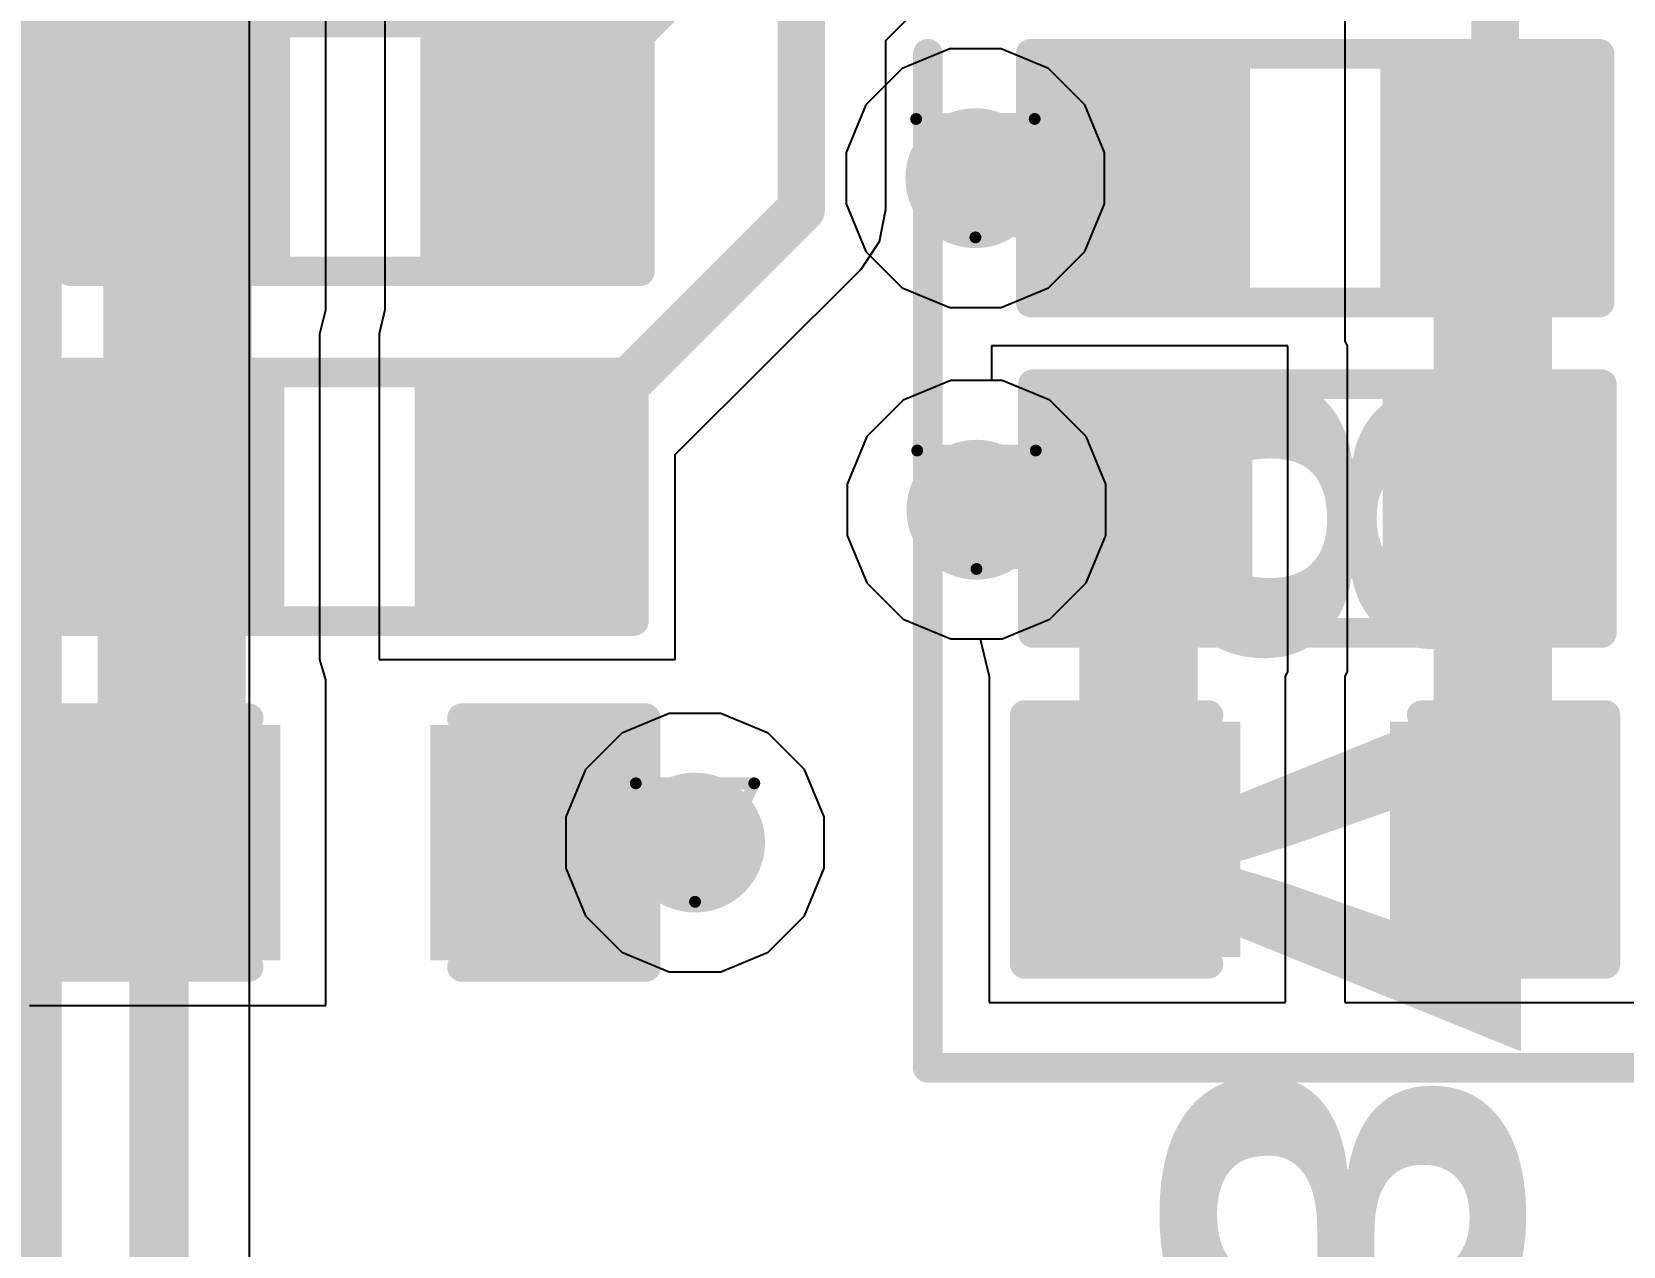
# Model space of a CAD drawing. Header units: inches. Extents: x 0 to 12.2, y 0 to 7.
# Drawn here: x 0.9288 to 1.1973, y 3.3449 to 3.5499 of the extents above; entities that cross this region are included whole.
import ezdxf

# ---------------------------------------------------------------- set-up
doc = ezdxf.new("R2010")
doc.units = ezdxf.units.IN
doc.header["$MEASUREMENT"] = 0
for name, color, linetype in [('Bottom Layer', 5, 'Continuous'), ('Bottom Overlay', 54, 'Continuous'), ('Drill Drawing', 1, 'Continuous'), ('Layer 1', 16, 'Continuous'), ('Layer 2', 76, 'Continuous'), ('Top Layer', 1, 'Continuous'), ('Top Overlay', 2, 'Continuous'), ('Top Paste', 8, 'Continuous'), ('Top Solder', 216, 'Continuous'), ('Via Holes', 16, 'Continuous')]:
    doc.layers.add(name, color=color, linetype=linetype)
doc.styles.add('Arial Black_Bold', font='', dxfattribs={"height": 0.2})
doc.styles.get('Arial Black_Bold').set_extended_font_data('Arial Black', bold=True)

# ---------------------------------------------------------------- blocks, each defined once
blk = doc.blocks.new('C___0603_4')
at = {"layer": 'Top Layer'}
for points in [[(-0.015, 0.0175), (-0.015, -0.0175), (-0.045, -0.0175), (-0.045, 0.0175)], [(0.045, 0.0175), (0.045, -0.0175), (0.015, -0.0175), (0.015, 0.0175)]]:
    blk.add_hatch(color=1, dxfattribs=at).paths.add_polyline_path(points)
at = {"layer": 'Top Paste'}
for points in [[(-0.015, 0.0175), (-0.015, -0.0175), (-0.045, -0.0175), (-0.045, 0.0175)], [(0.045, 0.0175), (0.045, -0.0175), (0.015, -0.0175), (0.015, 0.0175)]]:
    blk.add_hatch(color=8, dxfattribs=at).paths.add_polyline_path(points)
at = {"layer": 'Top Solder'}
for points in [[(-0.0126378, 0.0198622), (-0.0126378, -0.0198622), (-0.0473622, -0.0198622), (-0.0473622, 0.0198622)], [(0.0473622, 0.0198622), (0.0473622, -0.0198622), (0.0126378, -0.0198622), (0.0126378, 0.0198622)]]:
    blk.add_hatch(color=216, dxfattribs=at).paths.add_polyline_path(points)
at = {"layer": 'Top Overlay'}
for points in [[(-0.018, 0.021, 0.005, 0.005, 0), (-0.049, 0.021, 0.005, 0.005, 0)], [(-0.049, 0.021, 0.005, 0.005, 0), (-0.049, -0.021, 0.005, 0.005, 0)], [(0.049, 0.021, 0.005, 0.005, 0), (0.018, 0.021, 0.005, 0.005, 0)], [(0.049, 0.021, 0.005, 0.005, 0), (0.049, -0.021, 0.005, 0.005, 0)], [(-0.018, -0.021, 0.005, 0.005, 0), (-0.049, -0.021, 0.005, 0.005, 0)], [(0.049, -0.021, 0.005, 0.005, 0), (0.018, -0.021, 0.005, 0.005, 0)]]:
    blk.add_lwpolyline(points, format="xyseb", dxfattribs=at)
for points in [[(-0.05025, 0.021, 0.0025, 0.0025, 1), (-0.04775, 0.021, 0.0025, 0.0025, 1)], [(-0.05025, 0.021, 0.0025, 0.0025, 1), (-0.04775, 0.021, 0.0025, 0.0025, 1)], [(-0.01925, 0.021, 0.0025, 0.0025, 1), (-0.01675, 0.021, 0.0025, 0.0025, 1)], [(0.01675, 0.021, 0.0025, 0.0025, 1), (0.01925, 0.021, 0.0025, 0.0025, 1)], [(0.04775, 0.021, 0.0025, 0.0025, 1), (0.05025, 0.021, 0.0025, 0.0025, 1)], [(0.04775, 0.021, 0.0025, 0.0025, 1), (0.05025, 0.021, 0.0025, 0.0025, 1)], [(-0.05025, -0.021, 0.0025, 0.0025, 1), (-0.04775, -0.021, 0.0025, 0.0025, 1)], [(-0.05025, -0.021, 0.0025, 0.0025, 1), (-0.04775, -0.021, 0.0025, 0.0025, 1)], [(-0.01925, -0.021, 0.0025, 0.0025, 1), (-0.01675, -0.021, 0.0025, 0.0025, 1)], [(0.01675, -0.021, 0.0025, 0.0025, 1), (0.01925, -0.021, 0.0025, 0.0025, 1)], [(0.04775, -0.021, 0.0025, 0.0025, 1), (0.05025, -0.021, 0.0025, 0.0025, 1)], [(0.04775, -0.021, 0.0025, 0.0025, 1), (0.05025, -0.021, 0.0025, 0.0025, 1)]]:
    blk.add_lwpolyline(points, format="xyseb", close=True, dxfattribs=at)
blk = doc.blocks.new('R___0603_109')
at = {"layer": 'Top Layer'}
for points in [[(-0.015, 0.0175), (-0.015, -0.0175), (-0.045, -0.0175), (-0.045, 0.0175)], [(0.045, 0.0175), (0.045, -0.0175), (0.015, -0.0175), (0.015, 0.0175)]]:
    blk.add_hatch(color=1, dxfattribs=at).paths.add_polyline_path(points)
at = {"layer": 'Top Paste'}
for points in [[(-0.015, 0.0175), (-0.015, -0.0175), (-0.045, -0.0175), (-0.045, 0.0175)], [(0.045, 0.0175), (0.045, -0.0175), (0.015, -0.0175), (0.015, 0.0175)]]:
    blk.add_hatch(color=8, dxfattribs=at).paths.add_polyline_path(points)
at = {"layer": 'Top Solder'}
for points in [[(-0.011, 0.0215), (-0.011, -0.0215), (-0.049, -0.0215), (-0.049, 0.0215)], [(0.049, 0.0215), (0.049, -0.0215), (0.011, -0.0215), (0.011, 0.0215)]]:
    blk.add_hatch(color=216, dxfattribs=at).paths.add_polyline_path(points)
at = {"layer": 'Top Overlay'}
for points in [[(-0.048, 0.021, 0.005, 0.005, 0), (0.048, 0.021, 0.005, 0.005, 0)], [(-0.048, -0.021, 0.005, 0.005, 0), (-0.048, 0.021, 0.005, 0.005, 0)], [(0.048, -0.021, 0.005, 0.005, 0), (0.048, 0.021, 0.005, 0.005, 0)], [(-0.048, -0.021, 0.005, 0.005, 0), (0.048, -0.021, 0.005, 0.005, 0)]]:
    blk.add_lwpolyline(points, format="xyseb", dxfattribs=at)
for points in [[(-0.04925, 0.021, 0.0025, 0.0025, 1), (-0.04675, 0.021, 0.0025, 0.0025, 1)], [(-0.04925, 0.021, 0.0025, 0.0025, 1), (-0.04675, 0.021, 0.0025, 0.0025, 1)], [(0.04675, 0.021, 0.0025, 0.0025, 1), (0.04925, 0.021, 0.0025, 0.0025, 1)], [(0.04675, 0.021, 0.0025, 0.0025, 1), (0.04925, 0.021, 0.0025, 0.0025, 1)], [(-0.04925, -0.021, 0.0025, 0.0025, 1), (-0.04675, -0.021, 0.0025, 0.0025, 1)], [(-0.04925, -0.021, 0.0025, 0.0025, 1), (-0.04675, -0.021, 0.0025, 0.0025, 1)], [(0.04675, -0.021, 0.0025, 0.0025, 1), (0.04925, -0.021, 0.0025, 0.0025, 1)], [(0.04675, -0.021, 0.0025, 0.0025, 1), (0.04925, -0.021, 0.0025, 0.0025, 1)]]:
    blk.add_lwpolyline(points, format="xyseb", close=True, dxfattribs=at)
blk = doc.blocks.new('R___0603_110')
at = {"layer": 'Top Layer'}
for points in [[(-0.015, 0.0175), (-0.015, -0.0175), (-0.045, -0.0175), (-0.045, 0.0175)], [(0.045, 0.0175), (0.045, -0.0175), (0.015, -0.0175), (0.015, 0.0175)]]:
    blk.add_hatch(color=1, dxfattribs=at).paths.add_polyline_path(points)
at = {"layer": 'Top Paste'}
for points in [[(-0.015, 0.0175), (-0.015, -0.0175), (-0.045, -0.0175), (-0.045, 0.0175)], [(0.045, 0.0175), (0.045, -0.0175), (0.015, -0.0175), (0.015, 0.0175)]]:
    blk.add_hatch(color=8, dxfattribs=at).paths.add_polyline_path(points)
at = {"layer": 'Top Solder'}
for points in [[(-0.011, 0.0215), (-0.011, -0.0215), (-0.049, -0.0215), (-0.049, 0.0215)], [(0.049, 0.0215), (0.049, -0.0215), (0.011, -0.0215), (0.011, 0.0215)]]:
    blk.add_hatch(color=216, dxfattribs=at).paths.add_polyline_path(points)
at = {"layer": 'Top Overlay'}
for points in [[(-0.048, 0.021, 0.005, 0.005, 0), (-0.048, -0.021, 0.005, 0.005, 0)], [(0.048, 0.021, 0.005, 0.005, 0), (-0.048, 0.021, 0.005, 0.005, 0)], [(0.048, 0.021, 0.005, 0.005, 0), (0.048, -0.021, 0.005, 0.005, 0)], [(0.048, -0.021, 0.005, 0.005, 0), (-0.048, -0.021, 0.005, 0.005, 0)]]:
    blk.add_lwpolyline(points, format="xyseb", dxfattribs=at)
for points in [[(-0.04925, 0.021, 0.0025, 0.0025, 1), (-0.04675, 0.021, 0.0025, 0.0025, 1)], [(-0.04925, 0.021, 0.0025, 0.0025, 1), (-0.04675, 0.021, 0.0025, 0.0025, 1)], [(0.04675, 0.021, 0.0025, 0.0025, 1), (0.04925, 0.021, 0.0025, 0.0025, 1)], [(0.04675, 0.021, 0.0025, 0.0025, 1), (0.04925, 0.021, 0.0025, 0.0025, 1)], [(-0.04925, -0.021, 0.0025, 0.0025, 1), (-0.04675, -0.021, 0.0025, 0.0025, 1)], [(-0.04925, -0.021, 0.0025, 0.0025, 1), (-0.04675, -0.021, 0.0025, 0.0025, 1)], [(0.04675, -0.021, 0.0025, 0.0025, 1), (0.04925, -0.021, 0.0025, 0.0025, 1)], [(0.04675, -0.021, 0.0025, 0.0025, 1), (0.04925, -0.021, 0.0025, 0.0025, 1)]]:
    blk.add_lwpolyline(points, format="xyseb", close=True, dxfattribs=at)
blk = doc.blocks.new('R___0603_111')
at = {"layer": 'Top Layer'}
for points in [[(-0.015, 0.0175), (-0.015, -0.0175), (-0.045, -0.0175), (-0.045, 0.0175)], [(0.045, 0.0175), (0.045, -0.0175), (0.015, -0.0175), (0.015, 0.0175)]]:
    blk.add_hatch(color=1, dxfattribs=at).paths.add_polyline_path(points)
at = {"layer": 'Top Paste'}
for points in [[(-0.015, 0.0175), (-0.015, -0.0175), (-0.045, -0.0175), (-0.045, 0.0175)], [(0.045, 0.0175), (0.045, -0.0175), (0.015, -0.0175), (0.015, 0.0175)]]:
    blk.add_hatch(color=8, dxfattribs=at).paths.add_polyline_path(points)
at = {"layer": 'Top Solder'}
for points in [[(-0.011, 0.0215), (-0.011, -0.0215), (-0.049, -0.0215), (-0.049, 0.0215)], [(0.049, 0.0215), (0.049, -0.0215), (0.011, -0.0215), (0.011, 0.0215)]]:
    blk.add_hatch(color=216, dxfattribs=at).paths.add_polyline_path(points)
at = {"layer": 'Top Overlay'}
for points in [[(-0.048, 0.021, 0.005, 0.005, 0), (0.048, 0.021, 0.005, 0.005, 0)], [(-0.048, -0.021, 0.005, 0.005, 0), (-0.048, 0.021, 0.005, 0.005, 0)], [(0.048, -0.021, 0.005, 0.005, 0), (0.048, 0.021, 0.005, 0.005, 0)], [(-0.048, -0.021, 0.005, 0.005, 0), (0.048, -0.021, 0.005, 0.005, 0)]]:
    blk.add_lwpolyline(points, format="xyseb", dxfattribs=at)
for points in [[(-0.04925, 0.021, 0.0025, 0.0025, 1), (-0.04675, 0.021, 0.0025, 0.0025, 1)], [(-0.04925, 0.021, 0.0025, 0.0025, 1), (-0.04675, 0.021, 0.0025, 0.0025, 1)], [(0.04675, 0.021, 0.0025, 0.0025, 1), (0.04925, 0.021, 0.0025, 0.0025, 1)], [(0.04675, 0.021, 0.0025, 0.0025, 1), (0.04925, 0.021, 0.0025, 0.0025, 1)], [(-0.04925, -0.021, 0.0025, 0.0025, 1), (-0.04675, -0.021, 0.0025, 0.0025, 1)], [(-0.04925, -0.021, 0.0025, 0.0025, 1), (-0.04675, -0.021, 0.0025, 0.0025, 1)], [(0.04675, -0.021, 0.0025, 0.0025, 1), (0.04925, -0.021, 0.0025, 0.0025, 1)], [(0.04675, -0.021, 0.0025, 0.0025, 1), (0.04925, -0.021, 0.0025, 0.0025, 1)]]:
    blk.add_lwpolyline(points, format="xyseb", close=True, dxfattribs=at)
blk = doc.blocks.new('R___0603_114')
at = {"layer": 'Top Layer'}
for points in [[(-0.015, 0.0175), (-0.015, -0.0175), (-0.045, -0.0175), (-0.045, 0.0175)], [(0.045, 0.0175), (0.045, -0.0175), (0.015, -0.0175), (0.015, 0.0175)]]:
    blk.add_hatch(color=1, dxfattribs=at).paths.add_polyline_path(points)
at = {"layer": 'Top Paste'}
for points in [[(-0.015, 0.0175), (-0.015, -0.0175), (-0.045, -0.0175), (-0.045, 0.0175)], [(0.045, 0.0175), (0.045, -0.0175), (0.015, -0.0175), (0.015, 0.0175)]]:
    blk.add_hatch(color=8, dxfattribs=at).paths.add_polyline_path(points)
at = {"layer": 'Top Solder'}
for points in [[(-0.011, 0.0215), (-0.011, -0.0215), (-0.049, -0.0215), (-0.049, 0.0215)], [(0.049, 0.0215), (0.049, -0.0215), (0.011, -0.0215), (0.011, 0.0215)]]:
    blk.add_hatch(color=216, dxfattribs=at).paths.add_polyline_path(points)
at = {"layer": 'Top Overlay'}
for points in [[(-0.048, 0.021, 0.005, 0.005, 0), (0.048, 0.021, 0.005, 0.005, 0)], [(-0.048, -0.021, 0.005, 0.005, 0), (-0.048, 0.021, 0.005, 0.005, 0)], [(0.048, -0.021, 0.005, 0.005, 0), (0.048, 0.021, 0.005, 0.005, 0)], [(-0.048, -0.021, 0.005, 0.005, 0), (0.048, -0.021, 0.005, 0.005, 0)]]:
    blk.add_lwpolyline(points, format="xyseb", dxfattribs=at)
for points in [[(-0.04925, 0.021, 0.0025, 0.0025, 1), (-0.04675, 0.021, 0.0025, 0.0025, 1)], [(-0.04925, 0.021, 0.0025, 0.0025, 1), (-0.04675, 0.021, 0.0025, 0.0025, 1)], [(0.04675, 0.021, 0.0025, 0.0025, 1), (0.04925, 0.021, 0.0025, 0.0025, 1)], [(0.04675, 0.021, 0.0025, 0.0025, 1), (0.04925, 0.021, 0.0025, 0.0025, 1)], [(-0.04925, -0.021, 0.0025, 0.0025, 1), (-0.04675, -0.021, 0.0025, 0.0025, 1)], [(-0.04925, -0.021, 0.0025, 0.0025, 1), (-0.04675, -0.021, 0.0025, 0.0025, 1)], [(0.04675, -0.021, 0.0025, 0.0025, 1), (0.04925, -0.021, 0.0025, 0.0025, 1)], [(0.04675, -0.021, 0.0025, 0.0025, 1), (0.04925, -0.021, 0.0025, 0.0025, 1)]]:
    blk.add_lwpolyline(points, format="xyseb", close=True, dxfattribs=at)
blk = doc.blocks.new('C___0603_290')
at = {"layer": 'Top Layer'}
for points in [[(-0.015, 0.0175), (-0.015, -0.0175), (-0.045, -0.0175), (-0.045, 0.0175)], [(0.045, 0.0175), (0.045, -0.0175), (0.015, -0.0175), (0.015, 0.0175)]]:
    blk.add_hatch(color=1, dxfattribs=at).paths.add_polyline_path(points)
at = {"layer": 'Top Paste'}
for points in [[(-0.015, 0.0175), (-0.015, -0.0175), (-0.045, -0.0175), (-0.045, 0.0175)], [(0.045, 0.0175), (0.045, -0.0175), (0.015, -0.0175), (0.015, 0.0175)]]:
    blk.add_hatch(color=8, dxfattribs=at).paths.add_polyline_path(points)
at = {"layer": 'Top Solder'}
for points in [[(-0.0126378, 0.0198622), (-0.0126378, -0.0198622), (-0.0473622, -0.0198622), (-0.0473622, 0.0198622)], [(0.0473622, 0.0198622), (0.0473622, -0.0198622), (0.0126378, -0.0198622), (0.0126378, 0.0198622)]]:
    blk.add_hatch(color=216, dxfattribs=at).paths.add_polyline_path(points)
at = {"layer": 'Top Overlay'}
for points in [[(-0.049, -0.021, 0.005, 0.005, 0), (-0.049, 0.021, 0.005, 0.005, 0)], [(-0.049, 0.021, 0.005, 0.005, 0), (-0.018, 0.021, 0.005, 0.005, 0)], [(0.018, 0.021, 0.005, 0.005, 0), (0.049, 0.021, 0.005, 0.005, 0)], [(0.049, -0.021, 0.005, 0.005, 0), (0.049, 0.021, 0.005, 0.005, 0)], [(-0.049, -0.021, 0.005, 0.005, 0), (-0.018, -0.021, 0.005, 0.005, 0)], [(0.018, -0.021, 0.005, 0.005, 0), (0.049, -0.021, 0.005, 0.005, 0)]]:
    blk.add_lwpolyline(points, format="xyseb", dxfattribs=at)
for points in [[(-0.05025, 0.021, 0.0025, 0.0025, 1), (-0.04775, 0.021, 0.0025, 0.0025, 1)], [(-0.05025, 0.021, 0.0025, 0.0025, 1), (-0.04775, 0.021, 0.0025, 0.0025, 1)], [(-0.01925, 0.021, 0.0025, 0.0025, 1), (-0.01675, 0.021, 0.0025, 0.0025, 1)], [(0.01675, 0.021, 0.0025, 0.0025, 1), (0.01925, 0.021, 0.0025, 0.0025, 1)], [(0.04775, 0.021, 0.0025, 0.0025, 1), (0.05025, 0.021, 0.0025, 0.0025, 1)], [(0.04775, 0.021, 0.0025, 0.0025, 1), (0.05025, 0.021, 0.0025, 0.0025, 1)], [(-0.05025, -0.021, 0.0025, 0.0025, 1), (-0.04775, -0.021, 0.0025, 0.0025, 1)], [(-0.05025, -0.021, 0.0025, 0.0025, 1), (-0.04775, -0.021, 0.0025, 0.0025, 1)], [(-0.01925, -0.021, 0.0025, 0.0025, 1), (-0.01675, -0.021, 0.0025, 0.0025, 1)], [(0.01675, -0.021, 0.0025, 0.0025, 1), (0.01925, -0.021, 0.0025, 0.0025, 1)], [(0.04775, -0.021, 0.0025, 0.0025, 1), (0.05025, -0.021, 0.0025, 0.0025, 1)], [(0.04775, -0.021, 0.0025, 0.0025, 1), (0.05025, -0.021, 0.0025, 0.0025, 1)]]:
    blk.add_lwpolyline(points, format="xyseb", close=True, dxfattribs=at)

msp = doc.modelspace()

# ---------------------------------------------------------------- hatches: boundary and pattern name
at = {"layer": 'Bottom Layer'}
h = msp.add_hatch(color=5, dxfattribs=at)
edge = h.paths.add_edge_path()
edge.add_arc((1.0880208, 3.5252301), 0.011811, 0, 360)
h = msp.add_hatch(color=5, dxfattribs=at)
edge = h.paths.add_edge_path()
edge.add_arc((1.0882074, 3.4692498), 0.011811, 0, 360)
h = msp.add_hatch(color=5, dxfattribs=at)
edge = h.paths.add_edge_path()
edge.add_arc((1.0407069, 3.4130551), 0.011811, 0, 360)
at = {"layer": 'Layer 1'}
h = msp.add_hatch(color=16, dxfattribs=at)
edge = h.paths.add_edge_path()
edge.add_arc((1.0880208, 3.5252301), 0.011811, 0, 360)
h = msp.add_hatch(color=16, dxfattribs=at)
edge = h.paths.add_edge_path()
edge.add_arc((1.0882074, 3.4692498), 0.011811, 0, 360)
h = msp.add_hatch(color=16, dxfattribs=at)
edge = h.paths.add_edge_path()
edge.add_arc((1.0407069, 3.4130551), 0.011811, 0, 360)
at = {"layer": 'Layer 2'}
h = msp.add_hatch(color=76, dxfattribs=at)
edge = h.paths.add_edge_path()
edge.add_arc((1.0880208, 3.5252301), 0.011811, 0, 360)
h = msp.add_hatch(color=76, dxfattribs=at)
edge = h.paths.add_edge_path()
edge.add_arc((1.0882074, 3.4692498), 0.011811, 0, 360)
h = msp.add_hatch(color=76, dxfattribs=at)
edge = h.paths.add_edge_path()
edge.add_arc((1.0407069, 3.4130551), 0.011811, 0, 360)
at = {"layer": 'Top Layer'}
h = msp.add_hatch(color=1, dxfattribs=at)
edge = h.paths.add_edge_path()
edge.add_arc((1.0880208, 3.5252301), 0.011811, 0, 360)
h = msp.add_hatch(color=1, dxfattribs=at)
edge = h.paths.add_edge_path()
edge.add_arc((1.0882074, 3.4692498), 0.011811, 0, 360)
h = msp.add_hatch(color=1, dxfattribs=at)
edge = h.paths.add_edge_path()
edge.add_arc((1.0407069, 3.4130551), 0.011811, 0, 360)
at = {"layer": 'Via Holes'}
h = msp.add_hatch(color=7, dxfattribs=at)
edge = h.paths.add_edge_path()
edge.add_arc((1.0880208, 3.5252301), 0.0059055, 0, 360)
h = msp.add_hatch(color=7, dxfattribs=at)
edge = h.paths.add_edge_path()
edge.add_arc((1.0882074, 3.4692498), 0.0059055, 0, 360)
h = msp.add_hatch(color=7, dxfattribs=at)
edge = h.paths.add_edge_path()
edge.add_arc((1.0407069, 3.4130551), 0.0059055, 0, 360)

# ---------------------------------------------------------------- linework, layer by layer
at = {"layer": 'Bottom Layer'}
for p, q in [((0.9655442, 3.0177501), (0.9655442, 4.2445637)), ((1.0838689, 3.4910608), (1.0758525, 3.4877403)), ((1.0925459, 3.4910608), (1.0838689, 3.4910608)), ((1.1005623, 3.4877403), (1.0925459, 3.4910608)), ((1.0758525, 3.4877403), (1.0697169, 3.4816047)), ((1.1066979, 3.4816047), (1.1005623, 3.4877403)), ((1.0697169, 3.4816047), (1.0663964, 3.4735883)), ((1.1100184, 3.4735883), (1.1066979, 3.4816047)), ((1.0663964, 3.4735883), (1.0663964, 3.4649113)), ((1.1100184, 3.4649113), (1.1100184, 3.4735883)), ((1.0663964, 3.4649113), (1.0697169, 3.4568949)), ((1.1066979, 3.4568949), (1.1100184, 3.4649113)), ((1.0697169, 3.4568949), (1.0758525, 3.4507593)), ((1.1005623, 3.4507593), (1.1066979, 3.4568949)), ((1.0758525, 3.4507593), (1.0838689, 3.4474388)), ((1.0925459, 3.4474388), (1.1005623, 3.4507593)), ((1.0838689, 3.4474388), (1.0925459, 3.4474388))]:
    msp.add_line(p, q, dxfattribs=at)
for points in [[(0.9288023, 2.3906997, 0.01, 0.01, 0), (0.9288023, 4.257242, 0.01, 0.01, 0)], [(0.9502503, 3.0177496, 0.01, 0.01, 0), (0.9502503, 4.2445641, 0.01, 0.01, 0)]]:
    msp.add_lwpolyline(points, format="xyseb", dxfattribs=at)
at = {"layer": 'Drill Drawing'}
for points in [[(1.0780208, 3.5352301, 0.002, 0.002, 0), (1.0980208, 3.5352301, 0.002, 0.002, 0)], [(1.0780208, 3.5352301, 0.002, 0.002, 0), (1.0880208, 3.5152301, 0.002, 0.002, 0)], [(1.0880208, 3.5152301, 0.002, 0.002, 0), (1.0980208, 3.5352301, 0.002, 0.002, 0)], [(1.0782074, 3.4792498, 0.002, 0.002, 0), (1.0982074, 3.4792498, 0.002, 0.002, 0)], [(1.0782074, 3.4792498, 0.002, 0.002, 0), (1.0882074, 3.4592498, 0.002, 0.002, 0)], [(1.0882074, 3.4592498, 0.002, 0.002, 0), (1.0982074, 3.4792498, 0.002, 0.002, 0)], [(1.0307069, 3.4230551, 0.002, 0.002, 0), (1.0507069, 3.4230551, 0.002, 0.002, 0)], [(1.0307069, 3.4230551, 0.002, 0.002, 0), (1.0407069, 3.4030551, 0.002, 0.002, 0)], [(1.0407069, 3.4030551, 0.002, 0.002, 0), (1.0507069, 3.4230551, 0.002, 0.002, 0)]]:
    msp.add_lwpolyline(points, format="xyseb", dxfattribs=at)
for points in [[(1.0775208, 3.5352301, 0.001, 0.001, 1), (1.0785208, 3.5352301, 0.001, 0.001, 1)], [(1.0775208, 3.5352301, 0.001, 0.001, 1), (1.0785208, 3.5352301, 0.001, 0.001, 1)], [(1.0975208, 3.5352301, 0.001, 0.001, 1), (1.0985208, 3.5352301, 0.001, 0.001, 1)], [(1.0975208, 3.5352301, 0.001, 0.001, 1), (1.0985208, 3.5352301, 0.001, 0.001, 1)], [(1.0875208, 3.5152301, 0.001, 0.001, 1), (1.0885208, 3.5152301, 0.001, 0.001, 1)], [(1.0875208, 3.5152301, 0.001, 0.001, 1), (1.0885208, 3.5152301, 0.001, 0.001, 1)], [(1.0777074, 3.4792498, 0.001, 0.001, 1), (1.0787074, 3.4792498, 0.001, 0.001, 1)], [(1.0777074, 3.4792498, 0.001, 0.001, 1), (1.0787074, 3.4792498, 0.001, 0.001, 1)], [(1.0977074, 3.4792498, 0.001, 0.001, 1), (1.0987074, 3.4792498, 0.001, 0.001, 1)], [(1.0977074, 3.4792498, 0.001, 0.001, 1), (1.0987074, 3.4792498, 0.001, 0.001, 1)], [(1.0877074, 3.4592498, 0.001, 0.001, 1), (1.0887074, 3.4592498, 0.001, 0.001, 1)], [(1.0877074, 3.4592498, 0.001, 0.001, 1), (1.0887074, 3.4592498, 0.001, 0.001, 1)], [(1.0302069, 3.4230551, 0.001, 0.001, 1), (1.0312069, 3.4230551, 0.001, 0.001, 1)], [(1.0302069, 3.4230551, 0.001, 0.001, 1), (1.0312069, 3.4230551, 0.001, 0.001, 1)], [(1.0502069, 3.4230551, 0.001, 0.001, 1), (1.0512069, 3.4230551, 0.001, 0.001, 1)], [(1.0502069, 3.4230551, 0.001, 0.001, 1), (1.0512069, 3.4230551, 0.001, 0.001, 1)], [(1.0402069, 3.4030551, 0.001, 0.001, 1), (1.0412069, 3.4030551, 0.001, 0.001, 1)], [(1.0402069, 3.4030551, 0.001, 0.001, 1), (1.0412069, 3.4030551, 0.001, 0.001, 1)]]:
    msp.add_lwpolyline(points, format="xyseb", close=True, dxfattribs=at)
at = {"layer": 'Layer 1'}
for p, q in [((1.0838689, 3.4910608), (1.0758525, 3.4877403)), ((1.0925459, 3.4910608), (1.0838689, 3.4910608)), ((1.1005623, 3.4877403), (1.0925459, 3.4910608)), ((1.0758525, 3.4877403), (1.0697169, 3.4816047)), ((1.1066979, 3.4816047), (1.1005623, 3.4877403)), ((1.0697169, 3.4816047), (1.0663964, 3.4735883)), ((1.1100184, 3.4735883), (1.1066979, 3.4816047)), ((1.0663964, 3.4735883), (1.0663964, 3.4649113)), ((1.1100184, 3.4649113), (1.1100184, 3.4735883)), ((1.0663964, 3.4649113), (1.0697169, 3.4568949)), ((1.1066979, 3.4568949), (1.1100184, 3.4649113)), ((1.0697169, 3.4568949), (1.0758525, 3.4507593)), ((1.1005623, 3.4507593), (1.1066979, 3.4568949)), ((1.0758525, 3.4507593), (1.0838689, 3.4474388)), ((1.0925459, 3.4474388), (1.1005623, 3.4507593)), ((1.0838689, 3.4474388), (1.0925459, 3.4474388))]:
    msp.add_line(p, q, dxfattribs=at)
at = {"layer": 'Layer 2'}
for p, q in [((1.0836823, 3.5470411), (1.0756659, 3.5437206)), ((1.0923593, 3.5470411), (1.0836823, 3.5470411)), ((1.1003757, 3.5437206), (1.0923593, 3.5470411)), ((1.0756659, 3.5437206), (1.0695303, 3.537585)), ((1.1065113, 3.537585), (1.1003757, 3.5437206)), ((1.0695303, 3.537585), (1.0662098, 3.5295686)), ((1.1098318, 3.5295686), (1.1065113, 3.537585)), ((1.0662098, 3.5295686), (1.0662098, 3.5208916)), ((1.1098318, 3.5208916), (1.1098318, 3.5295686)), ((1.0662098, 3.5208916), (1.0695303, 3.5128752)), ((1.1065113, 3.5128752), (1.1098318, 3.5208916)), ((1.0695303, 3.5128752), (1.0756659, 3.5067396)), ((1.1003757, 3.5067396), (1.1065113, 3.5128752)), ((1.0756659, 3.5067396), (1.0836823, 3.5034191)), ((1.0923593, 3.5034191), (1.1003757, 3.5067396)), ((1.0836823, 3.5034191), (1.0923593, 3.5034191)), ((1.0363684, 3.4348661), (1.028352, 3.4315456)), ((1.0450454, 3.4348661), (1.0363684, 3.4348661)), ((1.0530618, 3.4315456), (1.0450454, 3.4348661)), ((1.028352, 3.4315456), (1.0222164, 3.42541)), ((1.0591974, 3.42541), (1.0530618, 3.4315456)), ((1.0222164, 3.42541), (1.0188959, 3.4173936)), ((1.0625179, 3.4173936), (1.0591974, 3.42541)), ((1.0188959, 3.4173936), (1.0188959, 3.4087166)), ((1.0625179, 3.4087166), (1.0625179, 3.4173936)), ((1.0188959, 3.4087166), (1.0222164, 3.4007002)), ((1.0591974, 3.4007002), (1.0625179, 3.4087166)), ((1.0222164, 3.4007002), (1.028352, 3.3945646)), ((1.0530618, 3.3945646), (1.0591974, 3.4007002)), ((1.028352, 3.3945646), (1.0363684, 3.3912441)), ((1.0450454, 3.3912441), (1.0530618, 3.3945646)), ((1.0363684, 3.3912441), (1.0450454, 3.3912441))]:
    msp.add_line(p, q, dxfattribs=at)
at = {"layer": 'Top Layer'}
for p, q in [((1.0729014, 3.5484702), (1.1210268, 3.5965957)), ((0.9783765, 3.5055285), (0.9783765, 3.5579976)), ((0.9883765, 3.5550529), (0.9883765, 3.502998)), ((1.1503512, 3.5527301), (1.1503512, 3.4977302)), ((1.0729014, 3.519987), (1.0729014, 3.5484702)), ((1.0718148, 3.5145239), (1.0729015, 3.5199865)), ((1.0729015, 3.5199865), (1.0729014, 3.519987)), ((1.0687206, 3.509893), (1.0718148, 3.5145239)), ((1.0373765, 3.4785489), (1.0687203, 3.5098928)), ((1.0687203, 3.5098928), (1.0687206, 3.509893)), ((0.9783766, 3.502998), (0.9783765, 3.5055285)), ((0.9773767, 3.4989425), (0.9783768, 3.5029979)), ((0.9783768, 3.5029979), (0.9783766, 3.502998)), ((0.9883763, 3.502998), (0.9873762, 3.4989426)), ((0.9883765, 3.502998), (0.9883763, 3.502998)), ((0.9773765, 3.4989424), (0.9773767, 3.4989425)), ((0.9773765, 3.443943), (0.9773765, 3.4989424)), ((0.9873762, 3.4989426), (0.9873764, 3.4989425)), ((0.9873764, 3.4989425), (0.9873765, 3.496412)), ((1.1407308, 3.4969428), (1.0907308, 3.4969428)), ((1.0907308, 3.4969428), (1.0907308, 3.4910608)), ((1.1407308, 3.4419429), (1.1407308, 3.4969428)), ((1.1503512, 3.4977302), (1.1503511, 3.4977302)), ((1.1503511, 3.4977302), (1.1507308, 3.4969427)), ((1.1507308, 3.4969427), (1.1507308, 3.4419429)), ((0.9873765, 3.496412), (0.9873765, 3.4439427)), ((1.0838689, 3.4910608), (1.0758525, 3.4877403)), ((1.0907308, 3.4910608), (1.0838689, 3.4910608)), ((1.0758525, 3.4877403), (1.0697169, 3.4816047)), ((1.0697169, 3.4816047), (1.0663964, 3.4735883)), ((1.0373765, 3.4439427), (1.0373765, 3.4785489)), ((1.0663964, 3.4735883), (1.0663964, 3.4649113)), ((1.0663964, 3.4649113), (1.0697169, 3.4568949)), ((1.0697169, 3.4568949), (1.0758525, 3.4507593)), ((1.0758525, 3.4507593), (1.0838689, 3.4474388)), ((1.0838689, 3.4474388), (1.088805, 3.4474388)), ((1.088805, 3.4474388), (1.0903447, 3.4410767)), ((0.9773767, 3.4439429), (0.9773765, 3.443943)), ((0.9783768, 3.440555), (0.9773767, 3.4439429)), ((0.9873765, 3.4439427), (1.0373765, 3.4439427)), ((0.9783765, 3.4373568), (0.9783767, 3.440555)), ((0.9783767, 3.440555), (0.9783768, 3.440555)), ((1.0903447, 3.4410767), (1.0903446, 3.4410765)), ((1.0903446, 3.4410765), (1.0903447, 3.4410765)), ((1.0903447, 3.4410765), (1.0903448, 3.4410764)), ((1.0903448, 3.4410764), (1.0903448, 3.3860766)), ((1.1403448, 3.4410765), (1.1407309, 3.4419429)), ((1.1403448, 3.3860766), (1.1403448, 3.4410765)), ((1.1407309, 3.4419429), (1.1407308, 3.4419429)), ((1.1507308, 3.4419429), (1.1503447, 3.4410765)), ((1.1503447, 3.4410765), (1.1503448, 3.4410765)), ((1.1503448, 3.4410765), (1.1503448, 3.3860766)), ((0.9783765, 3.3855551), (0.9783765, 3.4373568)), ((0.9283765, 3.3855551), (0.9783765, 3.3855551)), ((1.0903448, 3.3860766), (1.1403448, 3.3860766)), ((1.1503448, 3.3860766), (1.2003448, 3.3860766))]:
    msp.add_line(p, q, dxfattribs=at)
for points in [[(1.1757308, 3.5132301, 0.008, 0.008, 0), (1.1757308, 3.7284639, 0.008, 0.008, 0)], [(1.0243765, 3.5444639, 0.008, 0.008, 0), (1.1062977, 3.6263851, 0.008, 0.008, 0)], [(0.9523765, 3.5314978, 0.025, 0.025, 0), (0.9523765, 3.5885529, 0.025, 0.025, 0)], [(1.0586271, 3.5199865, 0.008, 0.008, 0), (1.0586271, 3.5543829, 0.008, 0.008, 0)], [(1.0243765, 3.5414978, 0.008, 0.008, 0), (1.0243765, 3.5444639, 0.008, 0.008, 0)], [(1.0133765, 3.5304978, 0.008, 0.008, 0), (1.0243765, 3.5414978, 0.008, 0.008, 0)], [(0.9533765, 3.4714427, 0.025, 0.025, 0), (0.9533765, 3.5304978, 0.025, 0.025, 0)], [(1.0880208, 3.5252301, 0.02, 0.02, 0), (1.1153512, 3.5252301, 0.02, 0.02, 0)], [(1.1753512, 3.413583, 0.02, 0.02, 0), (1.1753512, 3.5252301, 0.02, 0.02, 0)], [(1.0235833, 3.4849427, 0.008, 0.008, 0), (1.0586271, 3.5199865, 0.008, 0.008, 0)], [(1.0123765, 3.4739427, 0.008, 0.008, 0), (1.0233765, 3.4849427, 0.008, 0.008, 0)], [(1.0233765, 3.4849427, 0.008, 0.008, 0), (1.0235833, 3.4849427, 0.008, 0.008, 0)], [(0.9523765, 3.4140551, 0.025, 0.025, 0), (0.9523765, 3.4714427, 0.025, 0.025, 0)], [(1.0123765, 3.4714427, 0.008, 0.008, 0), (1.0123765, 3.4739427, 0.008, 0.008, 0)], [(1.0882074, 3.4692498, 0.02, 0.02, 0), (1.1155378, 3.4692498, 0.02, 0.02, 0)], [(1.1155378, 3.4692498, 0.02, 0.02, 0), (1.1157308, 3.4694428, 0.02, 0.02, 0)], [(1.1155378, 3.4137696, 0.02, 0.02, 0), (1.1155378, 3.4692498, 0.02, 0.02, 0)], [(0.8342968, 3.4130551, 0.02, 0.02, 0), (0.9533765, 3.4130551, 0.02, 0.02, 0)], [(1.0133765, 3.4130551, 0.02, 0.02, 0), (1.0407069, 3.4130551, 0.02, 0.02, 0)], [(1.1153448, 3.4135766, 0.02, 0.02, 0), (1.1155378, 3.4137696, 0.02, 0.02, 0)], [(1.1753448, 3.4135766, 0.008, 0.008, 0), (1.1753512, 3.413583, 0.008, 0.008, 0)]]:
    msp.add_lwpolyline(points, format="xyseb", dxfattribs=at)
for points in [[(1.0223765, 3.5444639, 0.004, 0.004, 1), (1.0263765, 3.5444639, 0.004, 0.004, 1)], [(1.0223765, 3.5444639, 0.004, 0.004, 1), (1.0263765, 3.5444639, 0.004, 0.004, 1)], [(1.0223765, 3.5414978, 0.004, 0.004, 1), (1.0263765, 3.5414978, 0.004, 0.004, 1)], [(1.0223765, 3.5414978, 0.004, 0.004, 1), (1.0263765, 3.5414978, 0.004, 0.004, 1)], [(0.9461265, 3.5314978, 0.0125, 0.0125, 1), (0.9586265, 3.5314978, 0.0125, 0.0125, 1)], [(0.9471265, 3.5304978, 0.0125, 0.0125, 1), (0.9596265, 3.5304978, 0.0125, 0.0125, 1)], [(1.0113765, 3.5304978, 0.004, 0.004, 1), (1.0153765, 3.5304978, 0.004, 0.004, 1)], [(1.0830208, 3.5252301, 0.01, 0.01, 1), (1.0930208, 3.5252301, 0.01, 0.01, 1)], [(1.1103512, 3.5252301, 0.01, 0.01, 1), (1.1203512, 3.5252301, 0.01, 0.01, 1)], [(1.1703512, 3.5252301, 0.01, 0.01, 1), (1.1803512, 3.5252301, 0.01, 0.01, 1)], [(1.0566271, 3.5199865, 0.004, 0.004, 1), (1.0606271, 3.5199865, 0.004, 0.004, 1)], [(1.0566271, 3.5199865, 0.004, 0.004, 1), (1.0606271, 3.5199865, 0.004, 0.004, 1)], [(1.1737308, 3.5132301, 0.004, 0.004, 1), (1.1777308, 3.5132301, 0.004, 0.004, 1)], [(1.0213765, 3.4849427, 0.004, 0.004, 1), (1.0253765, 3.4849427, 0.004, 0.004, 1)], [(1.0213765, 3.4849427, 0.004, 0.004, 1), (1.0253765, 3.4849427, 0.004, 0.004, 1)], [(1.0215833, 3.4849427, 0.004, 0.004, 1), (1.0255833, 3.4849427, 0.004, 0.004, 1)], [(1.0215833, 3.4849427, 0.004, 0.004, 1), (1.0255833, 3.4849427, 0.004, 0.004, 1)], [(0.9461265, 3.4714427, 0.0125, 0.0125, 1), (0.9586265, 3.4714427, 0.0125, 0.0125, 1)], [(0.9471265, 3.4714427, 0.0125, 0.0125, 1), (0.9596265, 3.4714427, 0.0125, 0.0125, 1)], [(1.0103765, 3.4739427, 0.004, 0.004, 1), (1.0143765, 3.4739427, 0.004, 0.004, 1)], [(1.0103765, 3.4739427, 0.004, 0.004, 1), (1.0143765, 3.4739427, 0.004, 0.004, 1)], [(1.0832074, 3.4692498, 0.01, 0.01, 1), (1.0932074, 3.4692498, 0.01, 0.01, 1)], [(1.1105378, 3.4692498, 0.01, 0.01, 1), (1.1205378, 3.4692498, 0.01, 0.01, 1)], [(1.1105378, 3.4692498, 0.01, 0.01, 1), (1.1205378, 3.4692498, 0.01, 0.01, 1)], [(1.1105378, 3.4692498, 0.01, 0.01, 1), (1.1205378, 3.4692498, 0.01, 0.01, 1)], [(1.1107308, 3.4694428, 0.01, 0.01, 1), (1.1207308, 3.4694428, 0.01, 0.01, 1)], [(1.0103765, 3.4714427, 0.004, 0.004, 1), (1.0143765, 3.4714427, 0.004, 0.004, 1)], [(0.9461265, 3.4140551, 0.0125, 0.0125, 1), (0.9586265, 3.4140551, 0.0125, 0.0125, 1)], [(0.9483765, 3.4130551, 0.01, 0.01, 1), (0.9583765, 3.4130551, 0.01, 0.01, 1)], [(1.0083765, 3.4130551, 0.01, 0.01, 1), (1.0183765, 3.4130551, 0.01, 0.01, 1)], [(1.0357069, 3.4130551, 0.01, 0.01, 1), (1.0457069, 3.4130551, 0.01, 0.01, 1)], [(1.1103448, 3.4135766, 0.01, 0.01, 1), (1.1203448, 3.4135766, 0.01, 0.01, 1)], [(1.1105378, 3.4137696, 0.01, 0.01, 1), (1.1205378, 3.4137696, 0.01, 0.01, 1)], [(1.1105378, 3.4137696, 0.01, 0.01, 1), (1.1205378, 3.4137696, 0.01, 0.01, 1)], [(1.1703512, 3.413583, 0.01, 0.01, 1), (1.1803512, 3.413583, 0.01, 0.01, 1)], [(1.1733448, 3.4135766, 0.004, 0.004, 1), (1.1773448, 3.4135766, 0.004, 0.004, 1)], [(1.1733512, 3.413583, 0.004, 0.004, 1), (1.1773512, 3.413583, 0.004, 0.004, 1)]]:
    msp.add_lwpolyline(points, format="xyseb", close=True, dxfattribs=at)
at = {"layer": 'Top Overlay'}
for points in [[(1.08, 3.375, 0.005, 0.005, 0), (1.08, 3.5462301, 0.005, 0.005, 0)], [(1.08, 3.375, 0.005, 0.005, 0), (1.4449556, 3.375, 0.005, 0.005, 0)]]:
    msp.add_lwpolyline(points, format="xyseb", dxfattribs=at)
for points in [[(1.07875, 3.5462301, 0.0025, 0.0025, 1), (1.08125, 3.5462301, 0.0025, 0.0025, 1)], [(1.07875, 3.375, 0.0025, 0.0025, 1), (1.08125, 3.375, 0.0025, 0.0025, 1)], [(1.07875, 3.375, 0.0025, 0.0025, 1), (1.08125, 3.375, 0.0025, 0.0025, 1)]]:
    msp.add_lwpolyline(points, format="xyseb", close=True, dxfattribs=at)

# ---------------------------------------------------------------- block references
for name, p in [('R___0603_114', (0.9833765, 3.5304978)), ('R___0603_109', (0.9823765, 3.4714427)), ('R___0603_111', (1.1457308, 3.4694428)), ('C___0603_290', (1.1453448, 3.4135766))]:
    msp.add_blockref(name, p)
at = {"rotation": 180}
for name, p in [('R___0603_110', (1.1453512, 3.5252301)), ('C___0603_4', (0.9833765, 3.4130551))]:
    msp.add_blockref(name, p, dxfattribs=at)

# ---------------------------------------------------------------- texts
at = {"layer": 'Bottom Overlay', "style": 'Arial Black_Bold', "text_generation_flag": 2}
msp.add_text('3V8', height=0.06, rotation=270, dxfattribs=at).set_placement((1.1200674, 3.3237951))

doc.saveas('drawing.dxf')
